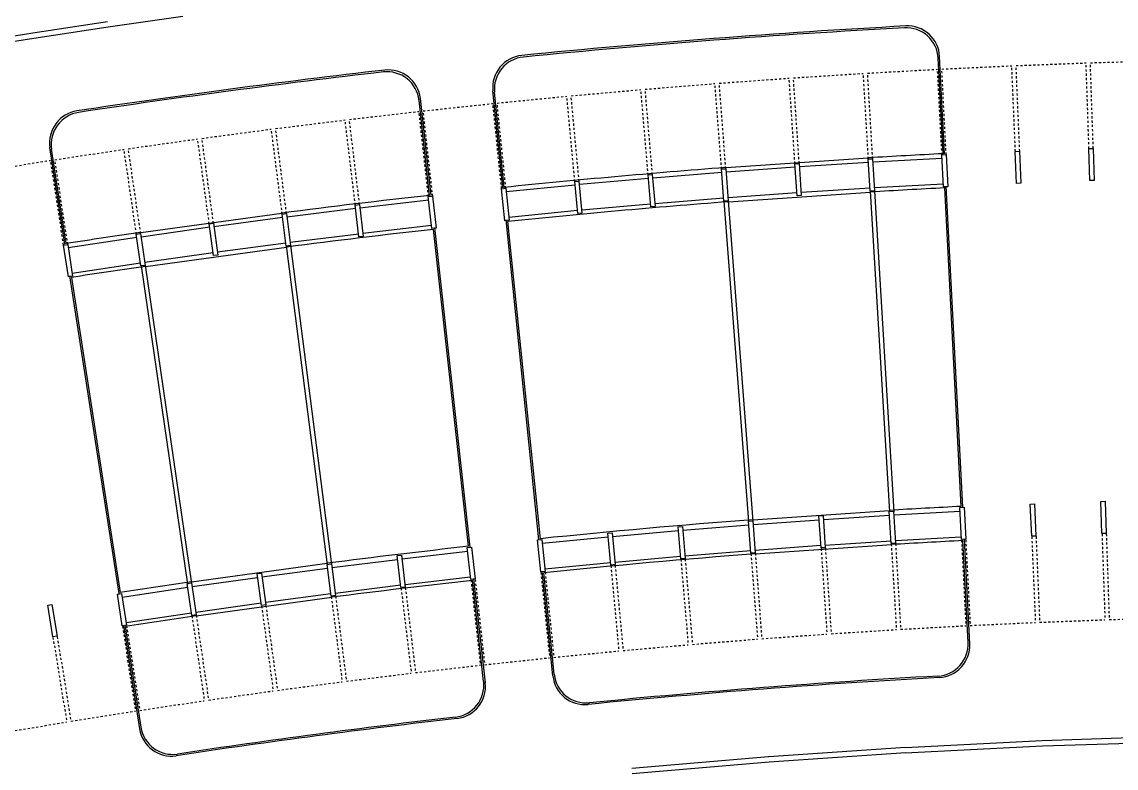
# Model space of a CAD drawing. Extents: x 26 to 324, y 73 to 188.
# Drawn here: x 116.6 to 167.6, y 123.1 to 157.9 of the extents above; entities that cross this region are included whole.
import ezdxf

# ---------------------------------------------------------------- set-up
doc = ezdxf.new("R2010")
doc.units = 0
doc.header["$LTSCALE"] = 0.01
doc.header["$MEASUREMENT"] = 0
doc.linetypes.add('HIDDEN2', pattern=[0.1875, 0.125, -0.0625])
doc.layers.get('0').update_dxf_attribs({"linetype": 'CONTINUOUS'})
for name, color, linetype in [('BANC', 2, 'CONTINUOUS'), ('ESTR', 3, 'CONTINUOUS'), ('PISO', 1, 'CONTINUOUS'), ('PROJ', 1, 'HIDDEN2')]:
    doc.layers.add(name, color=color, linetype=linetype)

# ---------------------------------------------------------------- blocks, each defined once
blk = doc.blocks.new('PILAR-SLC')
for points in [[(0.197, -26.487), (0.197, -27.987), (-0.003, -27.987), (-0.003, -26.487)], [(0.197, -42.97), (0.197, -44.47), (-0.003, -44.47), (-0.003, -42.97)]]:
    blk.add_lwpolyline(points, close=True)

msp = doc.modelspace()

# ---------------------------------------------------------------- linework, layer by layer
at = {"layer": 'BANC'}
for p, q in [((120.559, 157.898), (117.079, 157.375)), ((124.08, 158.143), (120.596, 157.65)), ((117.077, 157.375), (113.602, 156.823)), ((120.596, 157.65), (117.117, 157.128)), ((117.117, 157.128), (113.642, 156.576)), ((157.783, 124.027), (164.18, 124.35)), ((157.796, 123.777), (164.193, 124.101)), ((164.184, 124.344), (170.585, 124.559)), ((164.192, 124.094), (170.593, 124.309)), ((145.033, 123.061), (151.415, 123.603)), ((151.419, 123.601), (157.809, 124.033)), ((151.436, 123.351), (157.826, 123.784)), ((145.054, 122.812), (151.436, 123.354))]:
    msp.add_line(p, q, dxfattribs=at)
at = {"layer": 'PISO'}
for p, q in [((159.631, 151.732), (159.398, 156.284)), ((159.56, 151.743), (159.333, 156.201)), ((135.594, 149.799), (135.101, 154.234)), ((135.666, 149.791), (135.162, 154.322)), ((139.012, 150.149), (138.547, 154.684)), ((139.08, 150.171), (138.625, 154.611)), ((118.569, 147.522), (117.873, 152.027)), ((118.636, 147.548), (117.954, 151.958)), ((149.428, 151.096), (156.057, 151.549)), ((152.853, 151.143), (156.083, 151.35)), ((156.28, 151.362), (159.512, 151.541)), ((146.005, 150.619), (149.231, 150.881)), ((149.428, 150.896), (152.656, 151.13)), ((139.167, 149.979), (142.388, 150.295)), ((142.585, 150.314), (145.808, 150.603)), ((152.936, 149.946), (156.152, 150.152)), ((156.353, 150.164), (159.571, 150.342)), ((160.402, 135.278), (159.642, 150.146)), ((160.474, 135.243), (159.708, 150.234)), ((146.108, 149.424), (149.32, 149.684)), ((149.521, 149.7), (152.735, 149.933)), ((149.537, 149.5), (156.166, 149.952)), ((156.163, 150.002), (157.057, 135.019)), ((156.362, 150.014), (157.256, 135.031)), ((128.932, 148.8), (132.144, 149.198)), ((132.34, 149.222), (135.556, 149.593)), ((142.698, 149.119), (145.908, 149.407)), ((149.333, 149.535), (150.482, 134.569)), ((149.533, 149.55), (150.682, 134.584)), ((122.114, 148.069), (128.696, 148.971)), ((125.528, 148.349), (128.736, 148.775)), ((140.696, 133.725), (139.165, 148.657)), ((139.29, 148.785), (142.498, 149.1)), ((122.128, 147.869), (125.332, 148.322)), ((132.484, 148.031), (135.686, 148.4)), ((137.415, 133.414), (135.771, 148.208)), ((137.489, 133.382), (135.831, 148.3)), ((140.762, 133.771), (139.244, 148.579)), ((118.731, 147.36), (121.932, 147.84)), ((129.086, 147.61), (132.285, 148.007)), ((122.302, 146.682), (125.493, 147.133)), ((122.331, 146.484), (128.914, 147.386)), ((125.692, 147.16), (128.887, 147.584)), ((128.907, 147.436), (130.819, 132.548)), ((129.106, 147.461), (131.017, 132.573)), ((118.916, 146.174), (122.103, 146.653)), ((122.126, 146.504), (124.291, 131.651)), ((122.324, 146.533), (124.488, 131.68)), ((118.795, 146.039), (121.086, 131.205)), ((118.877, 145.966), (121.149, 131.255)), ((150.676, 134.658), (157.052, 135.092)), ((153.978, 134.672), (157.061, 134.869)), ((157.265, 134.881), (160.35, 135.052)), ((147.41, 134.169), (150.49, 134.419)), ((150.693, 134.435), (153.774, 134.658)), ((140.852, 133.555), (143.927, 133.857)), ((144.13, 133.876), (147.207, 134.152)), ((157.338, 133.683), (160.41, 133.853)), ((150.785, 133.061), (157.161, 133.496)), ((150.786, 133.238), (153.855, 133.461)), ((154.061, 133.475), (157.131, 133.671)), ((160.727, 128.931), (160.484, 133.68)), ((160.8, 128.865), (160.551, 133.745)), ((131.036, 132.425), (134.102, 132.805)), ((134.305, 132.829), (137.374, 133.184)), ((144.243, 132.681), (147.308, 132.956)), ((147.513, 132.974), (150.58, 133.222)), ((124.478, 131.754), (130.809, 132.622)), ((127.771, 131.992), (130.834, 132.399)), ((140.975, 132.361), (144.037, 132.662)), ((124.51, 131.532), (127.569, 131.964)), ((134.449, 131.638), (137.505, 131.991)), ((138.117, 127.097), (137.592, 131.824)), ((138.195, 127.035), (137.655, 131.891)), ((141.347, 127.372), (140.849, 132.233)), ((141.41, 127.448), (140.925, 132.18)), ((121.253, 131.044), (124.308, 131.502)), ((131.19, 131.234), (134.244, 131.613)), ((124.684, 130.344), (127.731, 130.775)), ((124.695, 130.169), (131.027, 131.037)), ((127.935, 130.803), (130.985, 131.208)), ((121.437, 129.858), (124.48, 130.315)), ((121.315, 129.722), (122.061, 124.893)), ((121.393, 129.674), (122.119, 124.973))]:
    msp.add_line(p, q, dxfattribs=at)
for centre, radius, start, end in [((180.204, -251.291), 409.609, 93.13289, 95.648), ((180.204, -251.291), 409.529, 93.14276, 95.63813), ((157.834, 156.124), 1.5, 2.9272, 93.1428), ((157.9, 156.208), 1.5, 2.9272, 93.1329), ((140.04, 154.837), 1.5, 95.648, 185.8537), ((140.117, 154.764), 1.5, 95.6381, 185.8537), ((180.204, -251.291), 409.609, 96.54716, 98.57476), ((180.204, -251.291), 409.529, 96.55703, 98.56489), ((133.611, 154.069), 1.5, 6.3415, 96.557), ((133.671, 154.156), 1.5, 6.3415, 96.5472), ((119.355, 152.256), 1.5, 98.5748, 188.7804), ((119.437, 152.187), 1.5, 98.5649, 188.7804), ((180.204, -251.291), 403.563, 92.93219, 93.42845), ((180.204, -251.291), 403.563, 94.37588, 95.84871), ((180.204, -251.291), 401.963, 92.93221, 93.42851), ((180.204, -251.291), 403.563, 96.34645, 97.33089), ((180.204, -251.291), 401.963, 94.37561, 95.84869), ((180.204, -251.291), 401.963, 96.34647, 97.33095), ((180.204, -251.291), 403.563, 98.2781, 98.77547), ((180.204, -251.291), 401.963, 98.27805, 98.77591), ((180.179, -251.219), 387.003, 92.92918, 93.42591), ((180.179, -251.219), 387.003, 94.3721, 95.84584), ((180.179, -251.219), 387.003, 96.34409, 97.3291), ((180.179, -251.219), 385.403, 92.92918, 93.4259), ((180.179, -251.219), 385.403, 94.372, 95.8458), ((180.179, -251.219), 385.403, 96.3441, 97.32915), ((180.179, -251.219), 387.003, 98.27529, 98.77363), ((180.179, -251.219), 385.403, 98.27522, 98.7736), ((159.229, 128.855), 1.5, 273.1582, 2.9272), ((159.302, 128.789), 1.5, 273.1477, 2.9272), ((142.84, 127.525), 1.5, 185.8537, 275.6332), ((142.902, 127.601), 1.5, 185.8537, 275.6227), ((180.204, -251.291), 379.154, 93.14773, 95.63317), ((180.204, -251.291), 379.224, 93.15822, 95.62268), ((136.627, 126.931), 1.5, 276.5725, 6.3415), ((136.704, 126.869), 1.5, 276.562, 6.3415), ((180.204, -251.291), 379.154, 96.56199, 98.56041), ((180.204, -251.291), 379.224, 96.57249, 98.54991), ((123.543, 125.122), 1.5, 188.7805, 278.5604), ((123.602, 125.202), 1.5, 188.7805, 278.5499)]:
    msp.add_arc(centre, radius, start, end, dxfattribs=at)
at = {"layer": 'PROJ'}
for p, q in [((159.499, 155.695), (162.765, 155.848)), ((162.935, 151.852), (162.765, 155.848)), ((162.965, 155.857), (166.232, 155.982)), ((163.135, 151.861), (162.965, 155.857)), ((166.368, 151.984), (166.232, 155.982)), ((166.432, 155.989), (169.7, 156.086)), ((166.568, 151.991), (166.432, 155.989)), ((149.112, 155.034), (152.373, 155.27)), ((152.645, 151.28), (152.373, 155.27)), ((152.573, 155.284), (155.835, 155.493)), ((152.845, 151.293), (152.573, 155.284)), ((156.074, 151.5), (155.835, 155.493)), ((156.035, 155.504), (159.299, 155.685)), ((156.273, 151.512), (156.035, 155.504)), ((159.504, 151.69), (159.299, 155.685)), ((159.703, 151.701), (159.499, 155.695)), ((145.654, 154.754), (148.913, 155.019)), ((145.994, 150.769), (145.654, 154.754)), ((149.219, 151.03), (148.913, 155.019)), ((149.418, 151.046), (149.112, 155.034)), ((138.745, 154.107), (141.999, 154.427)), ((142.373, 150.444), (141.999, 154.427)), ((142.198, 154.446), (145.455, 154.737)), ((142.572, 150.463), (142.198, 154.446)), ((145.795, 150.752), (145.455, 154.737)), ((135.295, 153.74), (138.546, 154.087)), ((135.737, 149.764), (135.295, 153.74)), ((138.954, 150.108), (138.546, 154.087)), ((139.153, 150.128), (138.745, 154.107)), ((128.406, 152.916), (131.65, 153.319)), ((132.126, 149.347), (131.65, 153.319)), ((131.849, 153.343), (135.097, 153.718)), ((132.324, 149.371), (131.849, 153.343)), ((135.539, 149.742), (135.097, 153.718)), ((124.966, 152.461), (128.207, 152.891)), ((128.717, 148.923), (128.207, 152.891)), ((128.915, 148.949), (128.406, 152.916)), ((121.531, 151.976), (124.768, 152.434)), ((125.311, 148.471), (124.768, 152.434)), ((125.509, 148.498), (124.966, 152.461)), ((118.1, 151.462), (121.333, 151.947)), ((121.91, 147.989), (121.333, 151.947)), ((122.108, 148.018), (121.531, 151.976)), ((114.673, 150.918), (117.902, 151.431)), ((118.513, 147.478), (117.902, 151.431)), ((118.71, 147.509), (118.1, 151.462)), ((163.696, 133.858), (163.867, 129.862)), ((163.896, 133.867), (164.066, 129.87)), ((166.976, 133.985), (167.112, 129.987)), ((167.176, 133.992), (167.312, 129.994)), ((153.866, 133.311), (154.138, 129.32)), ((154.065, 133.325), (154.337, 129.334)), ((157.141, 133.521), (157.379, 129.528)), ((157.341, 133.533), (157.579, 129.54)), ((160.418, 133.704), (160.622, 129.709)), ((160.618, 133.714), (160.822, 129.719)), ((147.321, 132.807), (147.661, 128.821)), ((147.52, 132.824), (147.86, 128.838)), ((150.592, 133.073), (150.898, 129.085)), ((150.792, 133.088), (151.098, 129.1)), ((144.052, 132.513), (144.426, 128.53)), ((144.251, 132.532), (144.625, 128.549)), ((137.522, 131.842), (137.964, 127.866)), ((137.721, 131.864), (138.163, 127.888)), ((140.786, 132.191), (141.194, 128.212)), ((140.985, 132.212), (141.393, 128.232)), ((134.262, 131.464), (134.738, 127.493)), ((134.461, 131.488), (134.936, 127.517)), ((131.005, 131.059), (131.515, 127.092)), ((131.204, 131.085), (131.713, 127.117)), ((127.752, 130.627), (128.295, 126.664)), ((127.95, 130.654), (128.493, 126.691)), ((124.502, 130.166), (125.079, 126.208)), ((124.7, 130.195), (125.277, 126.237)), ((160.822, 129.719), (163.867, 129.862)), ((164.066, 129.87), (167.112, 129.987)), ((167.312, 129.994), (170.359, 130.085)), ((121.257, 129.678), (121.867, 125.725)), ((121.454, 129.709), (122.065, 125.756)), ((151.098, 129.1), (154.138, 129.32)), ((154.337, 129.334), (157.379, 129.528)), ((157.579, 129.54), (160.622, 129.709)), ((118.015, 129.163), (118.66, 125.215)), ((118.213, 129.195), (118.857, 125.247)), ((144.625, 128.549), (147.661, 128.821)), ((147.86, 128.838), (150.898, 129.085)), ((138.163, 127.888), (141.194, 128.212)), ((141.393, 128.232), (144.426, 128.53)), ((134.936, 127.517), (137.964, 127.866)), ((131.713, 127.117), (134.738, 127.493)), ((125.277, 126.237), (128.295, 126.664)), ((128.493, 126.691), (131.515, 127.092)), ((122.065, 125.756), (125.079, 126.208)), ((118.857, 125.247), (121.867, 125.725)), ((115.653, 124.711), (118.66, 125.215))]:
    msp.add_line(p, q, dxfattribs=at)

# ---------------------------------------------------------------- block references
at = {"layer": 'ESTR'}
for p, rotation in [((161.805, 178.315), 2.439024390243902), ((165.463, 178.456), 1.951219512195122), ((154.493, 177.939), 3.414634146341463), ((158.148, 178.143), 2.926829268292681), ((147.188, 177.439), 4.390243902439023), ((150.84, 177.705), 3.902439024390244), ((139.893, 176.815), 5.365853658536585), ((143.54, 177.143), 4.878048780487804), ((136.25, 176.456), 5.853658536585365), ((132.61, 176.067), 6.341463414634144), ((125.34, 175.194), 7.317073170731705), ((128.973, 175.646), 6.829268292682927), ((121.711, 174.712), 7.804878048780486), ((118.086, 174.198), 8.292682926829267), ((114.466, 173.654), 8.780487804878048), ((110.851, 173.079), 9.268292682926829)]:
    msp.add_blockref('PILAR-SLC', p, dxfattribs=dict(at, rotation=rotation))

doc.saveas('drawing.dxf')
